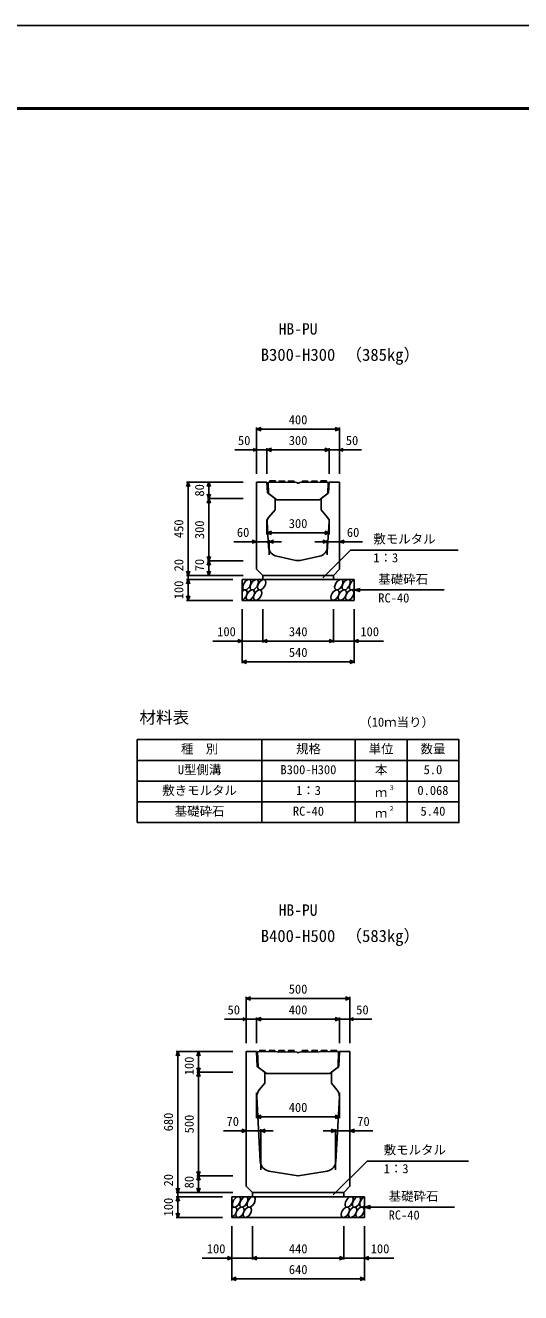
# Model space of a CAD drawing. Units: millimetres, scale not verified. Extents: x -16800 to 16800, y -5940 to 5940.
# Drawn here: x 3840 to 6227, y -166 to 5940 of the extents above; entities that cross this region are included whole.
import ezdxf
from ezdxf.enums import TextEntityAlignment as Align

# ---------------------------------------------------------------- set-up
doc = ezdxf.new("R2010")
doc.units = ezdxf.units.MM
doc.header["$LTSCALE"] = 20
for name, color, linetype, lineweight in [('0-0_DIM', 7, 'Continuous', 25), ('0-1_Defpoints', 5, 'Continuous', 25), ('0-2_HATCH', 6, 'Continuous', 25), ('0-3_HYO', 3, 'Continuous', 25), ('0-4_HYO2', 4, 'Continuous', 25), ('0-5_OUTLINE', 3, 'Continuous', 25), ('0-6_TXT', 7, 'Continuous', 25), ('0-7_WAKU', 3, 'Continuous', 25)]:
    doc.layers.add(name, color=color, linetype=linetype, lineweight=lineweight)
doc.styles.add('ＭＳ ゴシック', font='')
doc.styles.get('ＭＳ ゴシック').set_extended_font_data('MS Gothic')

msp = doc.modelspace()

# ---------------------------------------------------------------- linework, layer by layer
at = {"layer": '0-0_DIM'}
for p, q in [((4954.72, 4002.31), (4954.72, 3779.81)), ((5354.72, 3994.81), (4954.72, 3994.81)), ((5354.72, 4002.31), (5354.72, 3779.81)), ((4849.72, 3894.81), (4954.72, 3894.81)), ((5004.72, 3894.81), (4954.72, 3894.81)), ((5004.72, 3902.31), (5004.72, 3779.81)), ((5004.72, 3894.81), (5304.72, 3894.81)), ((5304.72, 3902.31), (5304.72, 3779.81)), ((5304.72, 3894.81), (5354.72, 3894.81)), ((5459.72, 3894.81), (5354.72, 3894.81)), ((4617.22, 3739.81), (4889.72, 3739.81)), ((4624.72, 3739.81), (4624.72, 3289.81)), ((4724.72, 3739.81), (4724.72, 3659.81)), ((4717.22, 3659.81), (4889.72, 3659.81)), ((4724.72, 3659.81), (4724.72, 3359.81)), ((5004.71, 3487.31), (5004.71, 3559.81)), ((5304.71, 3487.31), (5304.71, 3559.81)), ((5004.71, 3494.81), (5304.71, 3494.81)), ((4844.65, 3452.24), (4954.65, 3452.24)), ((5014.65, 3452.24), (4954.65, 3452.24)), ((5014.65, 3459.74), (5014.65, 3389.81)), ((5014.65, 3452.24), (5074.65, 3452.24)), ((5294.78, 3452.24), (5234.78, 3452.24)), ((5294.78, 3459.74), (5294.78, 3389.81)), ((5294.78, 3452.24), (5354.78, 3452.24)), ((5464.78, 3452.24), (5354.78, 3452.24)), ((4717.22, 3359.81), (4889.72, 3359.81)), ((4724.72, 3359.81), (4724.72, 3289.81)), ((5407.74, 3411.62), (5274.09, 3277.97)), ((5407.74, 3411.62), (5925.68, 3411.62)), ((4617.22, 3289.81), (4889.72, 3289.81)), ((4617.22, 3269.81), (4839.72, 3269.81)), ((5424.72, 3219.81), (5453.69, 3227.58)), ((5424.72, 3219.81), (5858.03, 3219.81)), ((5424.72, 3219.81), (5453.69, 3212.05)), ((4617.22, 3169.81), (4839.72, 3169.81)), ((4884.72, 2866.38), (4884.72, 3127.75)), ((4984.72, 2966.38), (4984.72, 3127.75)), ((5324.72, 2966.38), (5324.72, 3127.75)), ((5424.72, 2866.38), (5424.72, 3127.75)), ((4884.72, 2973.88), (4742.92, 2973.88)), ((4884.72, 2973.88), (4984.72, 2973.88)), ((4984.72, 2973.88), (5324.72, 2973.88)), ((5424.72, 2973.88), (5324.72, 2973.88)), ((5424.72, 2973.88), (5566.51, 2973.88)), ((4884.72, 2873.88), (5424.72, 2873.88)), ((4904.72, 1259.19), (4904.72, 1036.69)), ((5404.72, 1251.69), (4904.72, 1251.69)), ((5404.72, 1259.19), (5404.72, 1036.69)), ((4799.72, 1151.69), (4904.72, 1151.69)), ((4954.72, 1151.69), (4904.72, 1151.69)), ((4954.72, 1159.19), (4954.72, 1036.69)), ((4954.72, 1151.69), (5354.72, 1151.69)), ((5354.72, 1159.19), (5354.72, 1036.69)), ((5354.72, 1151.69), (5404.72, 1151.69)), ((5509.72, 1151.69), (5404.72, 1151.69)), ((4567.22, 996.69), (4839.72, 996.69)), ((4574.72, 996.69), (4574.72, 316.69)), ((4674.72, 996.69), (4674.72, 896.69)), ((4667.22, 896.69), (4839.72, 896.69)), ((4674.72, 896.69), (4674.72, 396.69)), ((4954.72, 674.19), (4954.72, 796.69)), ((5354.72, 674.19), (5354.72, 796.69)), ((4954.72, 681.69), (5354.72, 681.69)), ((4794.72, 614.11), (4904.72, 614.11)), ((4974.72, 614.11), (4904.72, 614.11)), ((4974.72, 621.61), (4974.72, 426.69)), ((4974.72, 614.11), (5034.72, 614.11)), ((5334.72, 614.11), (5274.72, 614.11)), ((5334.72, 621.61), (5334.72, 426.69)), ((5334.72, 614.11), (5404.72, 614.11)), ((5514.72, 614.11), (5404.72, 614.11)), ((5487.74, 468.49), (5324.09, 304.84)), ((5487.74, 468.49), (5975.68, 468.49)), ((4667.22, 396.69), (4839.72, 396.69)), ((4674.72, 396.69), (4674.72, 316.69)), ((4567.22, 316.69), (4839.72, 316.69)), ((4567.22, 296.69), (4789.72, 296.69)), ((5474.72, 246.69), (5503.69, 254.45)), ((5474.72, 246.69), (5908.03, 246.69)), ((5474.72, 246.69), (5503.69, 238.92)), ((4567.22, 196.69), (4789.72, 196.69)), ((4834.72, -106.74), (4834.72, 154.62)), ((4934.72, -6.74), (4934.72, 154.62)), ((5374.72, -6.74), (5374.72, 154.62)), ((5474.72, -106.74), (5474.72, 154.62)), ((4834.72, 0.76), (4692.92, 0.76)), ((4834.72, 0.76), (4934.72, 0.76)), ((4934.72, 0.76), (5374.72, 0.76)), ((5474.72, 0.76), (5374.72, 0.76)), ((5474.72, 0.76), (5616.51, 0.76)), ((4834.72, -99.24), (5474.72, -99.24))]:
    msp.add_line(p, q, dxfattribs=at)
for points in [[(4975.86, 3987.12), (4954.72, 3994.81), (4975.86, 4002.51)], [(5333.57, 4002.51), (5354.72, 3994.81), (5333.57, 3987.12)], [(4937.8, 3888.66), (4954.72, 3894.81), (4937.8, 3900.97)], [(5025.86, 3887.12), (5004.72, 3894.81), (5025.86, 3902.51)], [(5283.57, 3902.51), (5304.72, 3894.81), (5283.57, 3887.12)], [(5371.63, 3900.97), (5354.72, 3894.81), (5371.63, 3888.66)], [(4617.02, 3718.67), (4624.72, 3739.81), (4632.41, 3718.67)], [(4717.02, 3718.67), (4724.72, 3739.81), (4732.41, 3718.67)], [(4732.41, 3680.96), (4724.72, 3659.81), (4717.02, 3680.96)], [(4717.02, 3638.67), (4724.72, 3659.81), (4732.41, 3638.67)], [(5025.86, 3502.5), (5004.71, 3494.81), (5025.86, 3487.11)], [(5283.57, 3487.11), (5304.71, 3494.81), (5283.57, 3502.5)], [(4933.51, 3459.93), (4954.65, 3452.24), (4933.51, 3444.54)], [(5035.79, 3459.93), (5014.65, 3452.24), (5035.79, 3444.54)], [(5273.64, 3459.93), (5294.78, 3452.24), (5273.64, 3444.54)], [(5375.93, 3459.93), (5354.78, 3452.24), (5375.93, 3444.54)], [(4732.41, 3380.96), (4724.72, 3359.81), (4717.02, 3380.96)], [(4717.02, 3338.67), (4724.72, 3359.81), (4732.41, 3338.67)], [(4632.41, 3310.96), (4624.72, 3289.81), (4617.02, 3310.96)], [(4732.41, 3310.96), (4724.72, 3289.81), (4717.02, 3310.96)], [(4632.41, 3248.67), (4624.72, 3269.81), (4617.02, 3248.67)], [(4624.72, 3289.81), (4624.72, 3269.81), (4624.72, 3169.81)], [(4632.41, 3190.96), (4624.72, 3169.81), (4617.02, 3190.96)], [(4863.57, 2981.58), (4884.72, 2973.88), (4863.57, 2966.19)], [(5005.86, 2966.19), (4984.72, 2973.88), (5005.86, 2981.58)], [(5303.57, 2981.58), (5324.72, 2973.88), (5303.57, 2966.19)], [(5445.86, 2981.58), (5424.72, 2973.88), (5445.86, 2966.19)], [(4905.86, 2866.19), (4884.72, 2873.88), (4905.86, 2881.58)], [(5403.57, 2881.58), (5424.72, 2873.88), (5403.57, 2866.19)], [(4925.86, 1243.99), (4904.72, 1251.69), (4925.86, 1259.38)], [(5383.57, 1259.38), (5404.72, 1251.69), (5383.57, 1243.99)], [(4887.8, 1145.53), (4904.72, 1151.69), (4887.8, 1157.84)], [(4975.86, 1143.99), (4954.72, 1151.69), (4975.86, 1159.38)], [(5333.57, 1159.38), (5354.72, 1151.69), (5333.57, 1143.99)], [(5421.63, 1157.84), (5404.72, 1151.69), (5421.63, 1145.53)], [(4567.02, 975.54), (4574.72, 996.69), (4582.41, 975.54)], [(4667.02, 975.54), (4674.72, 996.69), (4682.41, 975.54)], [(4682.41, 917.83), (4674.72, 896.69), (4667.02, 917.83)], [(4667.02, 875.54), (4674.72, 896.69), (4682.41, 875.54)], [(4975.86, 689.38), (4954.72, 681.69), (4975.86, 673.99)], [(5333.57, 673.99), (5354.72, 681.69), (5333.57, 689.38)], [(4883.57, 621.81), (4904.72, 614.11), (4883.57, 606.42)], [(4995.86, 621.81), (4974.72, 614.11), (4995.86, 606.42)], [(5313.57, 621.81), (5334.72, 614.11), (5313.57, 606.42)], [(5425.86, 621.81), (5404.72, 614.11), (5425.86, 606.42)], [(4682.41, 417.83), (4674.72, 396.69), (4667.02, 417.83)], [(4667.02, 375.54), (4674.72, 396.69), (4682.41, 375.54)], [(4582.41, 337.83), (4574.72, 316.69), (4567.02, 337.83)], [(4574.72, 316.69), (4574.72, 296.69), (4574.72, 196.69)], [(4682.41, 337.83), (4674.72, 316.69), (4667.02, 337.83)], [(4582.41, 275.54), (4574.72, 296.69), (4567.02, 275.54)], [(4582.41, 217.83), (4574.72, 196.69), (4567.02, 217.83)], [(4813.57, 8.45), (4834.72, 0.76), (4813.57, -6.94)], [(4955.86, -6.94), (4934.72, 0.76), (4955.86, 8.45)], [(5353.57, 8.45), (5374.72, 0.76), (5353.57, -6.94)], [(5495.86, 8.45), (5474.72, 0.76), (5495.86, -6.94)], [(4855.86, -106.94), (4834.72, -99.24), (4855.86, -91.55)], [(5453.57, -91.55), (5474.72, -99.24), (5453.57, -106.94)]]:
    msp.add_lwpolyline(points, dxfattribs=at)
at = {"layer": '0-1_Defpoints'}
msp.add_lwpolyline([(0, -5940), (16800, -5940), (16800, 5940), (0, 5940)], close=True, dxfattribs=at)
at = {"layer": '0-2_HATCH'}
for p, q in [((5046.72, 3738.39), (5045.22, 3744.9)), ((5091.72, 3737.93), (5090.22, 3744.44)), ((5136.72, 3737.47), (5135.22, 3743.98)), ((5172.72, 3737.47), (5174.22, 3743.98)), ((5217.72, 3737.93), (5219.22, 3744.44)), ((5262.72, 3738.39), (5264.22, 3744.9)), ((4998.72, 995.26), (4997.22, 1001.78)), ((5044.72, 994.79), (5043.22, 1001.3)), ((5090.71, 994.32), (5089.21, 1000.83)), ((5136.71, 993.84), (5135.21, 1000.36)), ((5172.71, 993.84), (5174.21, 1000.36)), ((5218.7, 994.32), (5220.2, 1000.83)), ((5264.7, 994.79), (5266.2, 1001.3)), ((5310.7, 995.26), (5312.2, 1001.78))]:
    msp.add_line(p, q, dxfattribs=at)
for points in [[(5045.27, 3744.9), (5018.27, 3745.18), (5016.72, 3738.69)], [(5090.27, 3744.44), (5063.27, 3744.72), (5061.72, 3738.23)], [(5135.27, 3743.98), (5108.27, 3744.26), (5106.72, 3737.77)], [(5174.17, 3743.98), (5201.17, 3744.26), (5202.72, 3737.77)], [(5219.17, 3744.44), (5246.17, 3744.72), (5247.72, 3738.23)], [(5264.17, 3744.9), (5291.17, 3745.18), (5292.72, 3738.69)], [(4997.27, 1001.77), (4970.27, 1002.05), (4968.72, 995.57)], [(5043.27, 1001.3), (5016.27, 1001.58), (5014.72, 995.09)], [(5089.27, 1000.83), (5062.27, 1001.11), (5060.71, 994.62)], [(5135.26, 1000.36), (5108.26, 1000.63), (5106.71, 994.15)], [(5174.16, 1000.36), (5201.16, 1000.63), (5202.71, 994.15)], [(5220.15, 1000.83), (5247.15, 1001.11), (5248.7, 994.62)], [(5266.15, 1001.3), (5293.15, 1001.58), (5294.7, 995.09)], [(5312.15, 1001.77), (5339.15, 1002.05), (5340.7, 995.57)]]:
    msp.add_lwpolyline(points, dxfattribs=at)
for centre in [(4907.61, 3244.81), (4943.08, 3244.81), (4978.56, 3244.81), (5350.77, 3244.81), (5386.24, 3244.81), (4924.49, 3194.81), (4959.97, 3194.81), (5332.17, 3194.81), (5367.65, 3194.81), (5403.12, 3194.81), (4857.61, 271.69), (4874.49, 221.69), (4893.08, 271.69), (4909.97, 221.69), (4928.56, 271.69), (5382.17, 221.69), (5400.77, 271.69), (5417.65, 221.69), (5436.24, 271.69), (5453.12, 221.69)]:
    msp.add_ellipse(centre, major_axis=(14.54, 23.54), ratio=0.5792, dxfattribs=at)
for centre, start_param, end_param in [((5421.72, 3244.81), 0.6666252, 4.1103269), ((4889.01, 3194.81), 3.7419964, 7.318141), ((4839.01, 221.69), 3.7419964, 7.318141), ((5471.72, 271.69), 0.6666252, 4.1103269)]:
    msp.add_ellipse(centre, major_axis=(14.54, 23.54), ratio=0.5792, start_param=start_param, end_param=end_param, dxfattribs=at)
at = {"layer": '0-3_HYO'}
for p, q in [((4979.72, 2498.94), (4979.72, 2098.94)), ((5429.72, 2498.94), (5429.72, 2098.94)), ((5679.72, 2498.94), (5679.72, 2098.94)), ((4379.72, 2398.94), (5929.72, 2398.94))]:
    msp.add_line(p, q, dxfattribs=at)
msp.add_lwpolyline([(4379.72, 2098.94), (5929.72, 2098.94), (5929.72, 2498.94), (4379.72, 2498.94)], close=True, dxfattribs=at)
at = {"layer": '0-4_HYO2'}
for p, q in [((4379.72, 2298.94), (5929.72, 2298.94)), ((4379.72, 2198.94), (5929.72, 2198.94))]:
    msp.add_line(p, q, dxfattribs=at)
at = {"layer": '0-5_OUTLINE'}
for p, q in [((4954.72, 3739.81), (4954.72, 3319.81)), ((4954.72, 3739.81), (5004.72, 3739.81)), ((5007.72, 3686.94), (5004.72, 3739.81)), ((5009.73, 3738.76), (5148.7, 3737.35)), ((5009.73, 3738.76), (5011.8, 3683.86)), ((5148.7, 3737.35), (5150.22, 3734.15)), ((5159.22, 3734.15), (5150.22, 3734.15)), ((5160.74, 3737.35), (5159.22, 3734.15)), ((5299.72, 3738.76), (5160.74, 3737.35)), ((5299.72, 3738.76), (5297.64, 3683.87)), ((5304.72, 3739.81), (5301.72, 3686.94)), ((5354.72, 3739.81), (5304.72, 3739.81)), ((5354.72, 3739.81), (5354.72, 3319.81)), ((5043.72, 3659.81), (5007.72, 3686.94)), ((5051.72, 3653.78), (5011.8, 3683.86)), ((5257.72, 3653.78), (5297.64, 3683.87)), ((5265.72, 3659.81), (5301.72, 3686.94)), ((5257.72, 3653.78), (5051.72, 3653.78)), ((5265.72, 3659.81), (5265.72, 3606.29)), ((5297.05, 3568.95), (5265.72, 3606.29)), ((5005.42, 3547.91), (5012.66, 3425.58)), ((5297, 3427.81), (5304.02, 3547.91)), ((5144.24, 3362.06), (5051.92, 3381.84)), ((5165.19, 3362.06), (5257.56, 3381.84)), ((4954.72, 3319.81), (4984.72, 3289.81)), ((5324.72, 3289.81), (5354.72, 3319.81)), ((5424.72, 3269.81), (4884.72, 3269.81)), ((4884.72, 3169.81), (4884.72, 3269.81)), ((5324.72, 3289.81), (4984.72, 3289.81)), ((4984.72, 3269.81), (4984.72, 3289.81)), ((5324.72, 3269.81), (5324.72, 3289.81)), ((5424.72, 3169.81), (5424.72, 3269.81)), ((5424.72, 3169.81), (4884.72, 3169.81)), ((4904.72, 996.69), (4904.72, 346.69)), ((4904.72, 996.69), (4954.72, 996.69)), ((4959.72, 995.66), (5148.69, 993.72)), ((4959.72, 995.66), (4961.67, 920.83)), ((5150.21, 990.66), (5148.69, 993.72)), ((5159.21, 990.66), (5150.21, 990.66)), ((5159.21, 990.66), (5160.73, 993.72)), ((5349.72, 995.66), (5160.73, 993.72)), ((5349.72, 995.66), (5347.76, 920.83)), ((5354.72, 996.69), (5351.72, 923.81)), ((5404.72, 996.69), (5354.72, 996.69)), ((5404.72, 996.69), (5404.72, 346.69)), ((5001.72, 890.66), (4961.67, 920.83)), ((5307.72, 890.66), (5347.76, 920.83)), ((5315.72, 896.69), (5351.72, 923.81)), ((4993.72, 896.69), (4993.72, 843.16)), ((5307.72, 890.66), (5001.72, 890.66)), ((5315.72, 896.69), (5315.72, 843.16)), ((4967.41, 811.81), (4993.72, 843.16)), ((5342.03, 811.81), (5315.72, 843.16)), ((4972.56, 466.67), (4955.78, 776.97)), ((5336.88, 466.67), (5353.65, 776.97)), ((4904.72, 346.69), (4934.72, 316.69)), ((5374.72, 316.69), (4934.72, 316.69)), ((4934.72, 296.69), (4934.72, 316.69)), ((5374.72, 316.69), (5404.72, 346.69)), ((5374.72, 296.69), (5374.72, 316.69)), ((5474.72, 296.69), (4834.72, 296.69)), ((4834.72, 196.69), (4834.72, 296.69)), ((5474.72, 196.69), (5474.72, 296.69)), ((5474.72, 196.69), (4834.72, 196.69))]:
    msp.add_line(p, q, dxfattribs=at)
for points in [[(5043.72, 3659.81), (5043.72, 3606.29), (5012.38, 3568.95)], [(4954.72, 996.69), (4957.72, 923.69), (4993.72, 896.69)], [(5014.2, 420.06), (5154.72, 396.47), (5295.23, 420.06)]]:
    msp.add_lwpolyline(points, dxfattribs=at)
for centre, radius, start, end in [((5035.37, 3549.67), 30, 140, 183.36646), ((5274.07, 3549.66), 30, 356.65582, 40), ((5062.4, 3430.73), 50, 185.91636, 257.90549), ((5247.09, 3430.73), 50, 282.0892, 356.65582), ((5154.72, 3410.95), 50, 257.90524, 282.0892), ((5005.71, 779.67), 50, 140, 183.09406), ((5303.72, 779.67), 50, 356.90594, 40), ((5022.48, 469.37), 50, 183.09406, 260.46907), ((5286.95, 469.37), 50, 279.53093, 356.90594)]:
    msp.add_arc(centre, radius, start, end, dxfattribs=at)
at = {"layer": '0-7_WAKU', "lineweight": 50}
msp.add_lwpolyline([(400, -5540), (16400, -5540), (16400, 5540), (400, 5540)], close=True, dxfattribs=at)

# ---------------------------------------------------------------- texts
at = {"layer": '0-0_DIM', "style": 'ＭＳ ゴシック'}
for s, p in [('400', (5109.72, 4004.81)), ('50', (4864.72, 3904.81)), ('300', (5109.72, 3904.81)), ('50', (5384.72, 3904.81)), ('300', (5109.71, 3504.81)), ('60', (4859.65, 3462.24)), ('60', (5389.78, 3462.24)), ('敷モルタル', (5517.11, 3430.36)), ('1：3', (5517.11, 3339.67)), ('基礎砕石', (5541.04, 3236.99)), ('RC-40', (5541.04, 3146.3)), ('100', (4764.72, 2983.88)), ('340', (5110.25, 2983.88)), ('100', (5454.72, 2983.88)), ('540', (5110.25, 2883.88)), ('500', (5109.72, 1261.69)), ('50', (4814.72, 1161.69)), ('400', (5109.72, 1161.69)), ('50', (5434.72, 1161.69)), ('400', (5109.72, 691.69)), ('70', (4809.72, 624.11)), ('70', (5439.72, 624.11)), ('敷モルタル', (5567.11, 487.23)), ('1：3', (5567.11, 396.54)), ('基礎砕石', (5591.04, 263.86)), ('RC-40', (5591.04, 173.17)), ('100', (4714.72, 10.76)), ('440', (5110.25, 10.76)), ('100', (5504.72, 10.76)), ('640', (5110.25, -89.24))]:
    msp.add_text(s, height=43.99, dxfattribs=at).set_placement(p, align=Align.BOTTOM_LEFT)
for s, p in [('80', (4714.72, 3669.81)), ('450', (4614.72, 3469.81)), ('300', (4714.72, 3464.81)), ('20', (4614.72, 3309.12)), ('70', (4714.72, 3309.81)), ('100', (4614.72, 3174.81)), ('100', (4664.72, 881.69)), ('680', (4564.72, 611.69)), ('500', (4664.72, 601.69)), ('20', (4564.72, 346)), ('80', (4664.72, 336.69)), ('100', (4564.72, 201.69))]:
    msp.add_text(s, height=43.99, rotation=90, dxfattribs=at).set_placement(p, align=Align.BOTTOM_LEFT)
at = {"layer": '0-6_TXT', "style": 'ＭＳ ゴシック'}
for s, height, p in [('HB-PU', 54.99, (5060.97, 4433.57)), ('B300-H300', 58.65, (4974.72, 4306.07)), ('（385kg）', 58.65, (5383.09, 4306.07)), ('材料表', 58.65, (4389.72, 2558.94)), ('（10ｍ当り）', 43.99, (5449.72, 2547.94)), ('種\u3000別', 43.99, (4589.72, 2418.94)), ('規格', 43.99, (5144.72, 2418.94)), ('単位', 43.99, (5494.72, 2418.94)), ('数量', 43.99, (5744.72, 2418.94)), ('U型側溝', 43.99, (4574.72, 2318.94)), ('本', 43.99, (5524.72, 2318.94)), ('B300-H300', 43.99, (5069.72, 2318.94)), ('5.0', 43.99, (5759.72, 2318.94)), ('敷きモルタル', 43.99, (4499.72, 2218.94)), ('1：3', 43.99, (5144.72, 2218.94)), ('３', 21.99, (5590.26, 2249.31)), ('0.068', 43.99, (5729.72, 2218.94)), ('ｍ', 43.99, (5524.72, 2208.94)), ('基礎砕石', 43.99, (4559.72, 2118.94)), ('RC-40', 43.99, (5129.72, 2118.94)), ('ｍ', 43.99, (5524.72, 2108.94)), ('２', 21.99, (5590.26, 2149.31)), ('5.40', 43.99, (5744.72, 2118.94)), ('HB-PU', 54.99, (5060.97, 1633.57)), ('（583kg）', 58.65, (5383.09, 1506.07)), ('B400-H500', 58.65, (4974.72, 1506.07))]:
    msp.add_text(s, height=height, dxfattribs=at).set_placement(p, align=Align.BOTTOM_LEFT)

doc.saveas('drawing.dxf')
